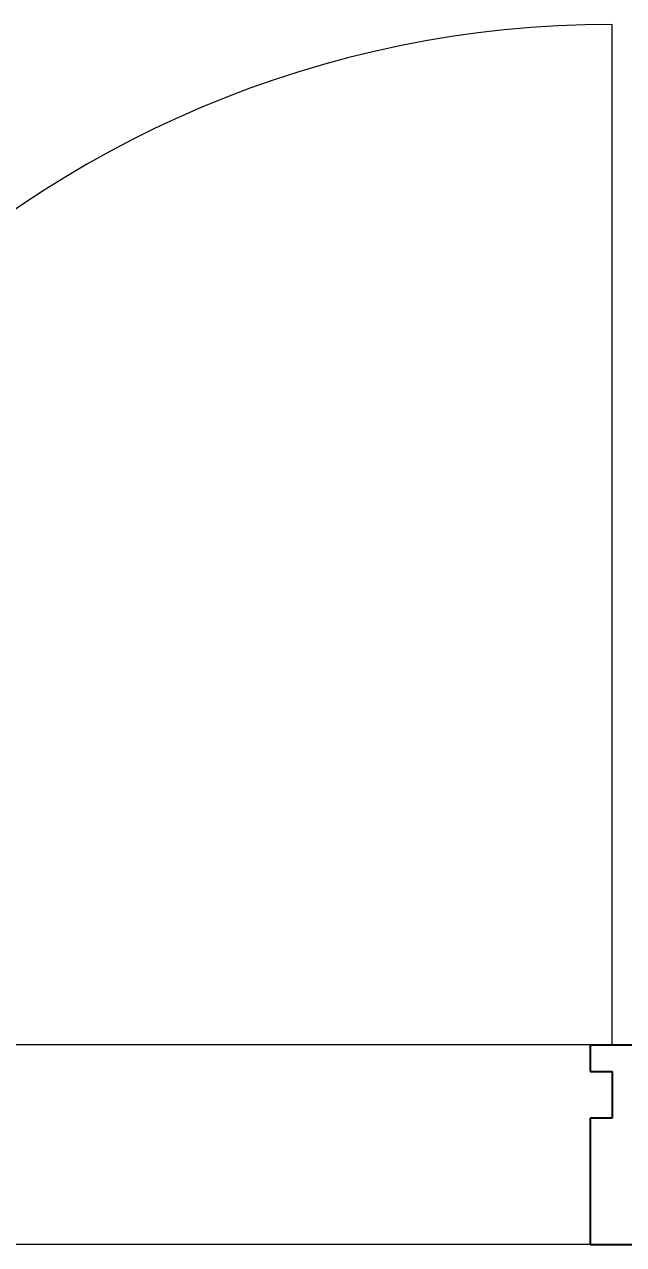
# Model space of a CAD drawing. Header units: millimetres. Extents: x -9358 to 257996, y -67499 to 9117.
# Drawn here: x 28000 to 28450, y -35298 to -34381 of the extents above; entities that cross this region are included whole.
import ezdxf
from ezdxf import colors
from ezdxf.entities.mleader import LeaderData, LeaderLine
from ezdxf.math import Vec2, Vec3

# ---------------------------------------------------------------- set-up
doc = ezdxf.new("R2010")
doc.units = ezdxf.units.MM
doc.header["$LTSCALE"] = 1000
for name, color, linetype, lineweight in [('A-DOOR', 8, 'Continuous', 9), ('A-DOR', 8, 'Continuous', 9), ('A-FLR-PAT', 8, 'Continuous', 18), ('A-WAL-CRT-MLN', 8, 'Continuous', 9), ('A-WAL-CRT-MLN-1', 8, 'Continuous', 25)]:
    doc.layers.add(name, color=color, linetype=linetype, lineweight=lineweight)
doc.layers.add('CCTVNET', color=6, linetype='Continuous')
doc.styles.add('ELEC', font='romant.shx', dxfattribs={"width": 0.8, "oblique": 15, "height": 0.18})

# ---------------------------------------------------------------- blocks, each defined once
blk = doc.blocks.new('M_Door-Curtain-Wall-Double-Glass - M_Door-Curtain-Wall-Double-Glass-1600_2500-2866192-01-Ground Floor Furniture Plan')
at = {"layer": 'A-DOOR'}
blk.add_line((791.31, 75), (791.31, 842.11), dxfattribs=at)
blk.add_arc((791.31, 50.8), 791.31, 90, 180, dxfattribs=at)
blk = doc.blocks.new('Rectangular Mullion - 50 x 150_Profile_Center-517092-01-Ground Floor Furniture Plan')
at = {"layer": 'A-WAL-CRT-MLN-1'}
for p, q in [((-25, -20), (-25, 75)), ((-25, 75), (25, 75)), ((25, 75), (25, -20)), ((-8.6875, -20), (-25, -20)), ((-8.6875, -55), (-8.6875, -20)), ((25, -20), (8.6875, -20)), ((8.6875, -20), (8.6875, -55)), ((-25, -75), (-25, -55)), ((-25, -55), (-8.6875, -55)), ((8.6875, -55), (25, -55)), ((25, -55), (25, -75)), ((25, -75), (-25, -75))]:
    blk.add_line(p, q, dxfattribs=at)
blk = doc.blocks.new('G')
at = {"layer": 'A-FLR-PAT'}
for p, q in [((27707.17, -34999.5), (28475, -34999.5)), ((28425, -35150), (26875, -35150))]:
    blk.add_line(p, q, dxfattribs=at)
at = {"layer": 'A-DOR'}
blk.add_blockref('M_Door-Curtain-Wall-Double-Glass - M_Door-Curtain-Wall-Double-Glass-1600_2500-2866192-01-Ground Floor Furniture Plan', (27650, -35075), dxfattribs=at)
at = {"layer": 'A-WAL-CRT-MLN', "extrusion": (0, 0, -1), "rotation": 180}
blk.add_blockref('Rectangular Mullion - 50 x 150_Profile_Center-517092-01-Ground Floor Furniture Plan', (-28450, -35075), dxfattribs=at)

msp = doc.modelspace()

# ---------------------------------------------------------------- block references
msp.add_blockref('G', (0, -148.08))

# ---------------------------------------------------------------- next in the draw order: leaders
at = {"layer": 'CCTVNET', "color": 3}
ml = msp.add_multileader_mtext('Standard', dxfattribs=at)
ml.set_content('{\\C6;CABLE TRUNK (200X100X150mm) FOR CCTV & ACCESS CONTROL}', color=2, style='ELEC')
ml.set_leader_properties(color=6)
ml.build(insert=Vec2(0, 0))
ml.multileader.update_dxf_attribs({"text_left_attachment_type": 6, "text_right_attachment_type": 6, "dogleg_length": 1703.08, "arrow_head_size": 151.4})
ctx = ml.context
ctx.base_point, ctx.char_height, ctx.arrow_head_size, ctx.landing_gap_size, ctx.plane_origin = Vec3(10418.56, -35141.08), 227.1074, 151.4, 22.71, Vec3(-2585.27, -72483.02)
ctx.left_attachment, ctx.right_attachment = 6, 6
notes = []
notes.append((ctx, [(0, (1, 1, 0), (10241, -35141.08), (1, 0), 177.56, [(0, [(8710.27, -34716.61)], 0, [])])]))
ctx.mtext.insert, ctx.mtext.width, ctx.mtext.line_spacing_factor, ctx.mtext.flow_direction = Vec3(10441.27, -34838.27), 213786.4203, 2, 5
for ctx, leaders in notes:
    for number, flags, end, landing, length, lines in leaders:
        leader = LeaderData()
        leader.index, (leader.has_last_leader_line, leader.has_dogleg_vector, leader.attachment_direction) = number, flags
        leader.last_leader_point, leader.dogleg_vector, leader.dogleg_length = Vec3(end), Vec3(landing), length
        for number, points, colour, breaks in lines:
            line = LeaderLine()
            line.index, line.vertices, line.color, line.breaks = number, Vec3.list(points), colors.encode_raw_color(colour), breaks
            leader.lines.append(line)
        ctx.leaders.append(leader)

doc.saveas('drawing.dxf')
